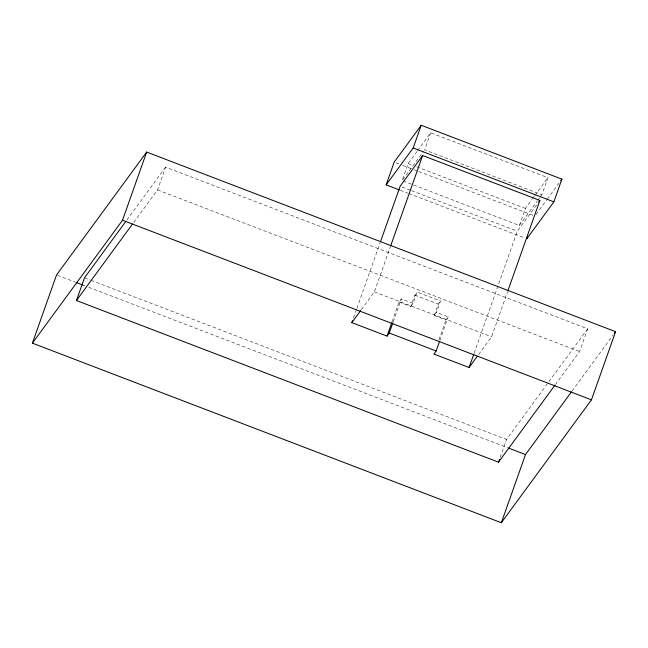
<?xml version="1.0" encoding="UTF-8"?>
<svg xmlns="http://www.w3.org/2000/svg" width="648" height="648" viewBox="0 0 648 648"><rect width="100%" height="100%" fill="white"/><g stroke="black" fill="none" stroke-linecap="round" stroke-linejoin="round"><path stroke-width="0.49" stroke-dasharray="3.24 2.43" d="M133.699 222.442L157.553 189.913L165.596 167.184L587.647 328.836L579.604 351.556L555.749 384.086M353.524 317.852L356.562 309.274M356.902 308.318L380.198 242.522M417.061 151.413L408.167 163.547L402.133 180.59L423.476 151.478M361.325 309.679L374.366 291.892L390.234 247.082M430.693 132.816L424.659 149.866L541.898 194.764L547.933 177.722L430.693 132.816L417.652 150.611M392.032 321.886L399.079 302L401.331 298.931L413.051 303.418L417.077 292.054L440.527 301.036L436.501 312.401L434.249 315.471L445.97 319.966L448.222 316.888L436.501 312.401M393.279 321.651L401.331 298.931M399.079 302L410.8 306.496L414.825 295.132L417.077 292.054M434.249 315.471L438.275 304.106L440.527 301.036M438.931 339.844L445.97 319.966M439.838 340.565L448.222 316.888M474.134 353.217L517.355 231.174L538.107 202.873M403.08 180.954L519.364 225.488L525.407 208.445L531.927 199.552M478.556 354.586L491.597 336.798L507.473 291.981M500.175 457.431L506.542 439.441L587.647 328.836M126.838 220.053L165.596 167.184M410.8 306.496L413.051 303.418M532.518 198.742L534.292 196.32M534.892 195.51L547.933 177.722M519.364 225.488L537.152 201.236M537.743 200.426L539.525 197.996M540.116 197.186L541.898 194.764M536.05 214.407L546.629 199.981M547.212 199.179L558.973 183.149M572.038 391.084L613.211 334.919M408.167 163.547L412.898 165.353M416.672 166.803L525.407 208.445M396.082 162.851L398.909 163.936M402.692 165.378L413.076 169.363M414.015 169.719L417.798 171.169M418.738 171.526L532.988 215.282M402.011 186.997L410.516 190.253M411.464 190.617L517.355 231.174M400.302 190.277L407.859 193.169M408.807 193.533L524.937 238.01M157.553 189.913L579.604 351.556M414.825 295.132L438.275 304.106M374.366 291.892L491.597 336.798M84.491 277.798L90.161 279.968M91.101 280.333L506.542 439.441M57.486 275.327L75.452 282.204M83.017 285.104L84.904 285.825M88.687 287.275L507.522 447.687"/><path stroke-width="0.97" d="M32.4 343.14L56.538 274.963L146.659 152.061L615.6 331.671L591.462 399.84L501.341 522.742L32.4 343.14L122.513 220.239L146.659 152.061M555.15 384.904L498.498 462.17L76.448 300.526L84.491 277.798L125.639 221.681M399.362 189.913L386.143 184.85L394.187 162.13L421.224 125.258L561.905 179.14L553.862 201.86L526.824 238.731L527.496 236.844M386.143 184.85L413.181 147.979L421.224 125.258M392.947 322.599L389.262 333.015L387.01 336.093L351.832 322.623L352.512 320.711M380.538 241.574L400.116 186.268L422.65 155.544L539.881 200.443L507.805 291.025M390.574 246.127L422.65 155.544M387.01 336.093L391.7 322.834M477.374 356.198L469.071 367.521L433.901 354.051L436.153 350.981L439.506 341.512M469.071 367.521L473.801 354.173M498.498 462.17L499.503 459.327M501.341 522.742L525.488 454.572L571.439 391.894M76.448 300.526L132.5 224.07M351.832 322.623L360.725 310.489M538.699 202.063L539.881 200.443M560.731 180.743L561.905 179.14M614.409 333.299L615.6 331.671M413.181 147.979L553.862 201.86M122.513 220.239L591.462 399.84M389.262 333.015L436.153 350.981M76.399 282.569L83.017 285.104M508.469 448.052L525.488 454.572"/></g></svg>
